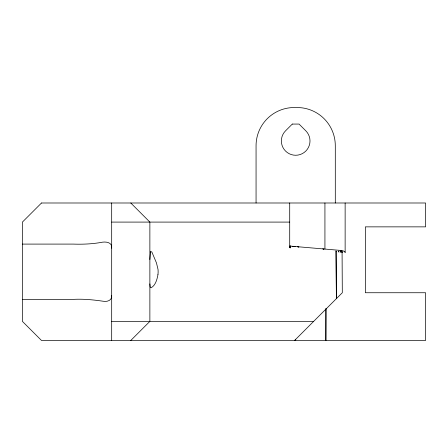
<?xml version="1.0" encoding="UTF-8"?>
<svg xmlns="http://www.w3.org/2000/svg" width="448" height="448" viewBox="0 0 448 448"><rect width="100%" height="100%" fill="white"/><g stroke="black" fill="none" stroke-linecap="round" stroke-linejoin="round"><path stroke-width="0.67" d="M325.886 309.002L325.875 340.469L326.015 308.314M111.686 295.305C112.482 300.395 106.982 302.148 102.95 301.207C93.128 299.779 83.238 298.833 73.298 299.376L22.4 299.376M149.873 259.515L150.494 251.821M157.954 274.641C157.074 279.412 155.574 285.393 151.043 287.834L150.192 287L149.873 283.892M130.782 340.469L149.873 321.378L149.873 222.09L130.782 202.994M294.571 340.469L342.306 292.74L342.076 251.401L342.306 252.308M290.052 246.07L342.507 250.578L344.786 251.67L345.134 252.61L345.134 202.994M297.881 246.915L298.973 247.005L297.422 246.63M290.091 246.271L290.875 246.058M293.552 246.294L294.185 246.35L292.706 246.501L295.21 246.439M289.71 246.109L290.343 246.03M111.686 222.09L289.71 222.09M22.4 244.093L73.298 244.093C82.482 244.423 91.666 244.026 100.733 242.502C105.118 241.399 112.51 241.875 111.686 248.164M150.399 251.821L151.788 251.821L156.464 262.926L158.021 269.41A13.278 7.414 -90 0 1 157.942 274.635M111.686 321.378L313.662 321.378M340.67 250.656L340.066 250.365L340.267 250.628M289.71 246.842L290.528 247.811L289.71 247.738L289.71 202.994M336.162 251.776L336.386 298.654L335.944 250.869L336.358 251.793M323.344 249.138L323.87 249.183L322.717 248.847M340.558 250.404L341.443 250.712M289.71 247.302L290.528 247.811M295.21 339.802L295.775 340.469M335.3 202.994L335.3 145.718A38.186 38.186 0 0 0 302.098 107.856A60.054 60.054 0 0 0 294.246 107.531A38.186 38.186 0 0 0 256.06 145.718L256.06 202.994M324.929 202.994L324.929 249.038M111.686 202.994L111.686 340.469M41.496 202.994L22.4 222.09L22.4 321.378L41.496 340.469L425.6 340.469L425.6 292.74L365.35 292.74L365.35 226.862L425.6 226.862L425.6 202.994L41.496 202.994M292.303 124.068L285.555 130.816A14.319 14.319 0 0 0 285.555 151.071A14.319 14.319 0 0 0 305.805 151.071A14.319 14.319 0 0 0 305.805 130.816L299.051 124.068L292.303 124.068M338.946 252.017L338.604 251.098L338.946 252.017M340.805 252.179L340.519 251.266L340.805 252.179M341.919 252.274L341.678 251.367L341.919 252.274"/></g></svg>
